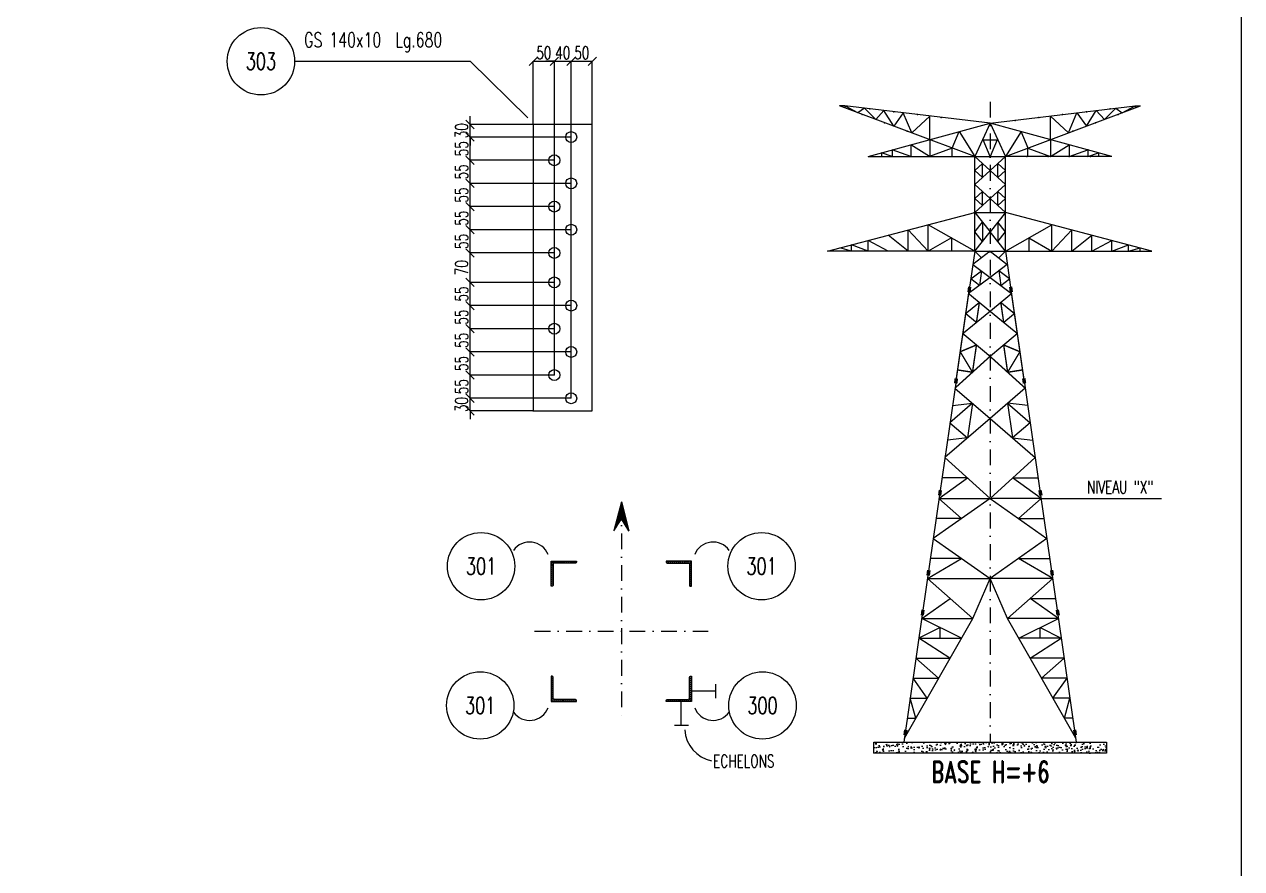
# Model space of a CAD drawing. Extents: x 142141 to 158361, y -105351 to -93871.
# Drawn here: x 152584 to 158361, y -102216 to -98206 of the extents above; entities that cross this region are included whole.
import ezdxf
from ezdxf.enums import TextEntityAlignment as Align

# ---------------------------------------------------------------- set-up
doc = ezdxf.new("R2010")
doc.units = 0
doc.header["$LTSCALE"] = 150
doc.header["$MEASUREMENT"] = 0
doc.linetypes.add('DASHDOT', pattern=[1, 0.5, -0.25, 0, -0.25])
doc.layers.get('0').update_dxf_attribs({"linetype": 'CONTINUOUS'})
for name, color, linetype in [('ASSI', 6, 'CONTINUOUS'), ('BOLLINI_1', 7, 'CONTINUOUS'), ('FORI', 2, 'CONTINUOUS'), ('LINEE_PIASTRE', 2, 'CONTINUOUS'), ('LM', 7, 'CONTINUOUS'), ('LS', 7, 'CONTINUOUS'), ('MZ', 6, 'DASHDOT'), ('PIASTRE', 5, 'CONTINUOUS')]:
    doc.layers.add(name, color=color, linetype=linetype)
doc.styles.add('QUOTE', font='ROMANS8.SHX', dxfattribs={"width": 0.7})
doc.styles.add('RD', font='ROMAND8.SHX', dxfattribs={"width": 0.7})
doc.styles.add('RQL', font='ROMANS8.SHX', dxfattribs={"width": 0.7})
doc.styles.add('RS', font='ROMANS8.shx', dxfattribs={"width": 0.7})
doc.styles.get("Standard").update_dxf_attribs({"font": 'ROMANS8.SHX', "width": 0.7})
doc.dimstyles.new('TRATTO', dxfattribs={"dimscale": 0, "dimtxt": 60, "dimasz": 40, "dimexe": 0, "dimexo": 0, "dimgap": 10, "dimtad": 1, "dimrnd": 0.5, "dimdsep": 46, "dimtxsty": 'RS', "dimblk1": 'OBLIQUE', "dimblk2": 'OBLIQUE', "dimsah": 1, "dimcen": 0.09, "dimclrd": 2, "dimclre": 2, "dimclrt": 7, "dimadec": 0, "dimazin": 0, "dimtfac": 1, "dimtix": 1, "dimtmove": 2, "dimatfit": 3, "dimfxl": 1, "dimtolj": 1, "dimtzin": 0, "dimarcsym": 0})

# ---------------------------------------------------------------- blocks, each defined once
blk = doc.blocks.new('ASSE98')
blk.add_line((0, 0), (1, 0))
at = {"color": 7, "style": 'QUOTE', "width": 0.5, "flags": 1}
for tag, p in [('TI', (1.38308, 6.82731)), ('DI_S', (1.38308, 6.42178)), ('D_S', (1.38308, 6.02092)), ('E_S', (1.38308, 5.68065)), ('NFORI', (1.36454, 5.29792)), ('ALAR', (1.36349, 4.93246)), ('FAM', (1.3775, 4.54645)), ('ALA', (1.38308, 4.19257)), ('DISP2', (1.38308, 3.84971)), ('DISP1', (1.38308, 3.50686)), ('PINZAF', (1.38308, 3.164)), ('PINZAI', (1.38308, 2.82114)), ('TRP', (1.38308, 2.47829)), ('NP', (1.38308, 2.13543)), ('SV', (1.38308, 1.79257)), ('PESO', (1.38308, 1.44971)), ('QUA', (1.38308, 1.10686)), ('LUN', (1.38308, 0.764)), ('PROF', (1.38308, 0.42114)), ('POS', (1.38308, 0.07829))]:
    blk.add_attdef(tag, p, '', height=0.2, dxfattribs=at)
at = {"color": 7, "flags": 1}
for tag, p in [('LAV1', (3.07431, 6.82847)), ('LAV2', (3.07431, 6.49513)), ('LAV3', (3.07431, 6.1618)), ('LAV4', (3.07431, 5.82847)), ('LAV5', (3.07431, 5.49513)), ('LAV6', (3.07431, 5.1618)), ('LAV7', (3.07431, 4.82847)), ('LAV8', (3.07431, 4.49513)), ('LAV9', (3.07431, 4.1618)), ('LAV10', (3.07431, 3.82847))]:
    blk.add_attdef(tag, p, '', height=0.2, dxfattribs=at)
blk = doc.blocks.new('*X18')
at = {"color": 0}
for p, q in [((117084.5, -38783), (117089.4, -38778.2)), ((117084.5, -38790.1), (117091.5, -38783.1)), ((117084.5, -38797.2), (117091.5, -38790.2)), ((117084.5, -38804.3), (117091.5, -38797.3)), ((117084.5, -38811.3), (117091.5, -38804.3)), ((117084.5, -38818.4), (117091.5, -38811.4)), ((117084.5, -38825.5), (117091.5, -38818.5)), ((117084.5, -38832.5), (117091.5, -38825.5)), ((117084.5, -38839.6), (117091.5, -38832.6)), ((117084.5, -38846.7), (117091.5, -38839.7)), ((117084.5, -38853.8), (117091.5, -38846.8)), ((117084.5, -38860.8), (117091.5, -38853.8)), ((117084.5, -38867.9), (117093.6, -38858.8)), ((117091.6, -38867.9), (117098.6, -38860.9)), ((117098.7, -38867.9), (117105.7, -38860.9)), ((117105.7, -38867.9), (117112.7, -38860.9)), ((117112.8, -38867.9), (117119.8, -38860.9)), ((117119.9, -38867.9), (117126.9, -38860.9)), ((117126.9, -38867.9), (117133.9, -38860.9)), ((117134, -38867.9), (117141, -38860.9)), ((117141.1, -38867.9), (117148.1, -38860.9)), ((117148.2, -38867.9), (117155.2, -38860.9)), ((117155.2, -38867.9), (117162.2, -38860.9)), ((117162.3, -38867.9), (117169.3, -38860.9)), ((117169.4, -38867.9), (117174.2, -38863))]:
    blk.add_line(p, q, dxfattribs=at)
blk = doc.blocks.new('xxx')
blk.add_circle((0, 0), 8)
at = {"color": 3, "style": 'RQL', "width": 0.7}
blk.add_attdef('POS', text='', height=4, dxfattribs=at).set_placement((0, 0), align=Align.MIDDLE)
at = {"style": 'RQL', "width": 0.7, "flags": 1}
for tag, p in [('POS1', (-0.39, -5.42)), ('TIPO', (-0.39, -8.66))]:
    blk.add_attdef(tag, p, '', height=2, dxfattribs=at)
blk = doc.blocks.new('MRKR_98')
blk.add_point((0, 0))
at = {"color": 7, "style": 'QUOTE', "width": 0.5, "flags": 1}
for tag, p in [('TI', (3.7, 6.8)), ('NFORI', (3.7, 5.3)), ('AUX2', (3.7, 4.9)), ('FAM', (3.7, 4.5)), ('AUX1', (3.7, 4.2)), ('COMMESSA', (3.7, 3.8)), ('SPESSORE', (3.7, 2.5)), ('SV', (3.7, 1.8)), ('QUA', (3.7, 1.1)), ('DI_S', (3.7, 6.4)), ('D_S', (3.7, 6)), ('E_S', (3.7, 5.7)), ('MD', (3.7, 3.5)), ('MP', (3.7, 3.2)), ('LARGHEZZA', (3.7, 2.8)), ('NP', (3.7, 2.1)), ('PESO', (3.7, 1.4)), ('LUN', (3.7, 0.8)), ('PROF', (3.7, 0.4)), ('POS', (3.7, 0.1))]:
    blk.add_attdef(tag, p, '', height=0.2, dxfattribs=at)
at = {"color": 7, "flags": 1}
for tag, p in [('LAV1', (5.3, 6.9)), ('LAV2', (5.3, 6.5)), ('LAV3', (5.3, 6.2)), ('LAV4', (5.3, 5.9)), ('LAV5', (5.3, 5.5)), ('LAV6', (5.3, 5.2)), ('LAV7', (5.3, 4.9)), ('LAV8', (5.3, 4.5)), ('LAV9', (5.3, 4.2)), ('LAV10', (5.3, 3.9))]:
    blk.add_attdef(tag, p, '', height=0.2, dxfattribs=at)
blk = doc.blocks.new('16')
blk.add_circle((0, 0), 1)
blk = doc.blocks.new('_OBLIQUE')
at = {"color": 0, "linetype": 'ByBlock'}
blk.add_line((-0.5, -0.5), (0.5, 0.5), dxfattribs=at)
blk = doc.blocks.new('*D130')
at = {"layer": 'LS', "color": 2, "lineweight": -2, "transparency": 16777216}
for p, q in [((154699.3, -99982), (154699.3, -99942)), ((155179.3, -99982), (154699.3, -99982)), ((154699.3, -100042), (154699.3, -99982)), ((154999.3, -100042), (154699.3, -100042)), ((154699.3, -100042), (154699.3, -100082))]:
    blk.add_line(p, q, dxfattribs=at)
at = {"layer": 'LS', "color": 2, "lineweight": -2, "transparency": 16777216, "xscale": 40, "yscale": 40, "zscale": 40}
for p, rotation in [((154699.3, -99982), 270), ((154699.3, -100042), 90)]:
    blk.add_blockref('_OBLIQUE', p, dxfattribs=dict(at, rotation=rotation))
at = {"layer": 'LS', "color": 7, "transparency": 16777216, "insert": (154659.3, -100012), "char_height": 60, "attachment_point": 5, "rotation": 90, "style": 'RS'}
blk.add_mtext('\\A1;30', dxfattribs=at)
blk = doc.blocks.new('*D131')
at = {"layer": 'LS', "color": 2, "lineweight": -2, "transparency": 16777216}
for p, q in [((155099.3, -99872), (154699.3, -99872)), ((154699.3, -99982), (154699.3, -99872)), ((155179.3, -99982), (154699.3, -99982))]:
    blk.add_line(p, q, dxfattribs=at)
at = {"layer": 'LS', "color": 2, "lineweight": -2, "transparency": 16777216, "xscale": 40, "yscale": 40, "zscale": 40}
for p, rotation in [((154699.3, -99872), 90), ((154699.3, -99982), 270)]:
    blk.add_blockref('_OBLIQUE', p, dxfattribs=dict(at, rotation=rotation))
at = {"layer": 'LS', "color": 7, "transparency": 16777216, "insert": (154659.3, -99927), "char_height": 60, "attachment_point": 5, "rotation": 90, "style": 'RS'}
blk.add_mtext('\\A1;55', dxfattribs=at)
blk = doc.blocks.new('*D132')
at = {"layer": 'LS', "color": 2, "lineweight": -2, "transparency": 16777216}
for p, q in [((155179.3, -99762), (154699.3, -99762)), ((154699.3, -99872), (154699.3, -99762)), ((155099.3, -99872), (154699.3, -99872))]:
    blk.add_line(p, q, dxfattribs=at)
at = {"layer": 'LS', "color": 2, "lineweight": -2, "transparency": 16777216, "xscale": 40, "yscale": 40, "zscale": 40}
for p, rotation in [((154699.3, -99762), 90), ((154699.3, -99872), 270)]:
    blk.add_blockref('_OBLIQUE', p, dxfattribs=dict(at, rotation=rotation))
at = {"layer": 'LS', "color": 7, "transparency": 16777216, "insert": (154659.3, -99817), "char_height": 60, "attachment_point": 5, "rotation": 90, "style": 'RS'}
blk.add_mtext('\\A1;55', dxfattribs=at)
blk = doc.blocks.new('*D133')
at = {"layer": 'LS', "color": 2, "lineweight": -2, "transparency": 16777216}
for p, q in [((155099.3, -99652), (154699.3, -99652)), ((154699.3, -99762), (154699.3, -99652)), ((155179.3, -99762), (154699.3, -99762))]:
    blk.add_line(p, q, dxfattribs=at)
at = {"layer": 'LS', "color": 2, "lineweight": -2, "transparency": 16777216, "xscale": 40, "yscale": 40, "zscale": 40}
for p, rotation in [((154699.3, -99652), 90), ((154699.3, -99762), 270)]:
    blk.add_blockref('_OBLIQUE', p, dxfattribs=dict(at, rotation=rotation))
at = {"layer": 'LS', "color": 7, "transparency": 16777216, "insert": (154659.3, -99707), "char_height": 60, "attachment_point": 5, "rotation": 90, "style": 'RS'}
blk.add_mtext('\\A1;55', dxfattribs=at)
blk = doc.blocks.new('*D134')
at = {"layer": 'LS', "color": 2, "lineweight": -2, "transparency": 16777216}
for p, q in [((155179.3, -99542), (154699.3, -99542)), ((154699.3, -99652), (154699.3, -99542)), ((155099.3, -99652), (154699.3, -99652))]:
    blk.add_line(p, q, dxfattribs=at)
at = {"layer": 'LS', "color": 2, "lineweight": -2, "transparency": 16777216, "xscale": 40, "yscale": 40, "zscale": 40}
for p, rotation in [((154699.3, -99542), 90), ((154699.3, -99652), 270)]:
    blk.add_blockref('_OBLIQUE', p, dxfattribs=dict(at, rotation=rotation))
at = {"layer": 'LS', "color": 7, "transparency": 16777216, "insert": (154659.3, -99597), "char_height": 60, "attachment_point": 5, "rotation": 90, "style": 'RS'}
blk.add_mtext('\\A1;55', dxfattribs=at)
blk = doc.blocks.new('*D135')
at = {"layer": 'LS', "color": 2, "lineweight": -2, "transparency": 16777216}
for p, q in [((155099.3, -99432), (154699.3, -99432)), ((154699.3, -99542), (154699.3, -99432)), ((155179.3, -99542), (154699.3, -99542))]:
    blk.add_line(p, q, dxfattribs=at)
at = {"layer": 'LS', "color": 2, "lineweight": -2, "transparency": 16777216, "xscale": 40, "yscale": 40, "zscale": 40}
for p, rotation in [((154699.3, -99432), 90), ((154699.3, -99542), 270)]:
    blk.add_blockref('_OBLIQUE', p, dxfattribs=dict(at, rotation=rotation))
at = {"layer": 'LS', "color": 7, "transparency": 16777216, "insert": (154659.3, -99487), "char_height": 60, "attachment_point": 5, "rotation": 90, "style": 'RS'}
blk.add_mtext('\\A1;55', dxfattribs=at)
blk = doc.blocks.new('*D136')
at = {"layer": 'LS', "color": 2, "lineweight": -2, "transparency": 16777216}
for p, q in [((155099.3, -99292), (154699.3, -99292)), ((154699.3, -99432), (154699.3, -99292)), ((155099.3, -99432), (154699.3, -99432))]:
    blk.add_line(p, q, dxfattribs=at)
at = {"layer": 'LS', "color": 2, "lineweight": -2, "transparency": 16777216, "xscale": 40, "yscale": 40, "zscale": 40}
for p, rotation in [((154699.3, -99292), 90), ((154699.3, -99432), 270)]:
    blk.add_blockref('_OBLIQUE', p, dxfattribs=dict(at, rotation=rotation))
at = {"layer": 'LS', "color": 7, "transparency": 16777216, "insert": (154659.3, -99362), "char_height": 60, "attachment_point": 5, "rotation": 90, "style": 'RS'}
blk.add_mtext('\\A1;70', dxfattribs=at)
blk = doc.blocks.new('*D137')
at = {"layer": 'LS', "color": 2, "lineweight": -2, "transparency": 16777216}
for p, q in [((155179.3, -99182), (154699.3, -99182)), ((154699.3, -99292), (154699.3, -99182)), ((155099.3, -99292), (154699.3, -99292))]:
    blk.add_line(p, q, dxfattribs=at)
at = {"layer": 'LS', "color": 2, "lineweight": -2, "transparency": 16777216, "xscale": 40, "yscale": 40, "zscale": 40}
for p, rotation in [((154699.3, -99182), 90), ((154699.3, -99292), 270)]:
    blk.add_blockref('_OBLIQUE', p, dxfattribs=dict(at, rotation=rotation))
at = {"layer": 'LS', "color": 7, "transparency": 16777216, "insert": (154659.3, -99237), "char_height": 60, "attachment_point": 5, "rotation": 90, "style": 'RS'}
blk.add_mtext('\\A1;55', dxfattribs=at)
blk = doc.blocks.new('*D138')
at = {"layer": 'LS', "color": 2, "lineweight": -2, "transparency": 16777216}
for p, q in [((155099.3, -99072), (154699.3, -99072)), ((154699.3, -99182), (154699.3, -99072)), ((155179.3, -99182), (154699.3, -99182))]:
    blk.add_line(p, q, dxfattribs=at)
at = {"layer": 'LS', "color": 2, "lineweight": -2, "transparency": 16777216, "xscale": 40, "yscale": 40, "zscale": 40}
for p, rotation in [((154699.3, -99072), 90), ((154699.3, -99182), 270)]:
    blk.add_blockref('_OBLIQUE', p, dxfattribs=dict(at, rotation=rotation))
at = {"layer": 'LS', "color": 7, "transparency": 16777216, "insert": (154659.3, -99127), "char_height": 60, "attachment_point": 5, "rotation": 90, "style": 'RS'}
blk.add_mtext('\\A1;55', dxfattribs=at)
blk = doc.blocks.new('*D139')
at = {"layer": 'LS', "color": 2, "lineweight": -2, "transparency": 16777216}
for p, q in [((155179.3, -98962), (154699.3, -98962)), ((154699.3, -99072), (154699.3, -98962)), ((155099.3, -99072), (154699.3, -99072))]:
    blk.add_line(p, q, dxfattribs=at)
at = {"layer": 'LS', "color": 2, "lineweight": -2, "transparency": 16777216, "xscale": 40, "yscale": 40, "zscale": 40}
for p, rotation in [((154699.3, -98962), 90), ((154699.3, -99072), 270)]:
    blk.add_blockref('_OBLIQUE', p, dxfattribs=dict(at, rotation=rotation))
at = {"layer": 'LS', "color": 7, "transparency": 16777216, "insert": (154659.3, -99017), "char_height": 60, "attachment_point": 5, "rotation": 90, "style": 'RS'}
blk.add_mtext('\\A1;55', dxfattribs=at)
blk = doc.blocks.new('*D140')
at = {"layer": 'LS', "color": 2, "lineweight": -2, "transparency": 16777216}
for p, q in [((155099.3, -98852), (154699.3, -98852)), ((154699.3, -98962), (154699.3, -98852)), ((155179.3, -98962), (154699.3, -98962))]:
    blk.add_line(p, q, dxfattribs=at)
at = {"layer": 'LS', "color": 2, "lineweight": -2, "transparency": 16777216, "xscale": 40, "yscale": 40, "zscale": 40}
for p, rotation in [((154699.3, -98852), 90), ((154699.3, -98962), 270)]:
    blk.add_blockref('_OBLIQUE', p, dxfattribs=dict(at, rotation=rotation))
at = {"layer": 'LS', "color": 7, "transparency": 16777216, "insert": (154659.3, -98907), "char_height": 60, "attachment_point": 5, "rotation": 90, "style": 'RS'}
blk.add_mtext('\\A1;55', dxfattribs=at)
blk = doc.blocks.new('*D141')
at = {"layer": 'LS', "color": 2, "lineweight": -2, "transparency": 16777216}
for p, q in [((155179.3, -98742), (154699.3, -98742)), ((154699.3, -98852), (154699.3, -98742)), ((155099.3, -98852), (154699.3, -98852))]:
    blk.add_line(p, q, dxfattribs=at)
at = {"layer": 'LS', "color": 2, "lineweight": -2, "transparency": 16777216, "xscale": 40, "yscale": 40, "zscale": 40}
for p, rotation in [((154699.3, -98742), 90), ((154699.3, -98852), 270)]:
    blk.add_blockref('_OBLIQUE', p, dxfattribs=dict(at, rotation=rotation))
at = {"layer": 'LS', "color": 7, "transparency": 16777216, "insert": (154659.3, -98797), "char_height": 60, "attachment_point": 5, "rotation": 90, "style": 'RS'}
blk.add_mtext('\\A1;55', dxfattribs=at)
blk = doc.blocks.new('*D142')
at = {"layer": 'LS', "color": 2, "lineweight": -2, "transparency": 16777216}
for p, q in [((154699.3, -98682), (154699.3, -98642)), ((154999.3, -98682), (154699.3, -98682)), ((154699.3, -98742), (154699.3, -98682)), ((155179.3, -98742), (154699.3, -98742)), ((154699.3, -98742), (154699.3, -98782))]:
    blk.add_line(p, q, dxfattribs=at)
at = {"layer": 'LS', "color": 2, "lineweight": -2, "transparency": 16777216, "xscale": 40, "yscale": 40, "zscale": 40}
for p, rotation in [((154699.3, -98682), 270), ((154699.3, -98742), 90)]:
    blk.add_blockref('_OBLIQUE', p, dxfattribs=dict(at, rotation=rotation))
at = {"layer": 'LS', "color": 7, "transparency": 16777216, "insert": (154659.3, -98712), "char_height": 60, "attachment_point": 5, "rotation": 90, "style": 'RS'}
blk.add_mtext('\\A1;30', dxfattribs=at)
blk = doc.blocks.new('*D143')
at = {"layer": 'LS', "color": 2, "lineweight": -2, "transparency": 16777216}
for p, q in [((154999.3, -98682), (154999.3, -98382)), ((154999.3, -98382), (155099.3, -98382)), ((155099.3, -99872), (155099.3, -98382))]:
    blk.add_line(p, q, dxfattribs=at)
at = {"layer": 'LS', "color": 2, "lineweight": -2, "transparency": 16777216, "xscale": 40, "yscale": 40, "zscale": 40, "rotation": 180.0000000000001}
blk.add_blockref('_OBLIQUE', (154999.3, -98382), dxfattribs=at)
at = {"layer": 'LS', "color": 2, "lineweight": -2, "transparency": 16777216, "xscale": 40, "yscale": 40, "zscale": 40}
blk.add_blockref('_OBLIQUE', (155099.3, -98382), dxfattribs=at)
at = {"layer": 'LS', "color": 7, "transparency": 16777216, "insert": (155049.3, -98342), "char_height": 60, "attachment_point": 5, "style": 'RS'}
blk.add_mtext('\\A1;50', dxfattribs=at)
blk = doc.blocks.new('*D144')
at = {"layer": 'LS', "color": 2, "lineweight": -2, "transparency": 16777216}
for p, q in [((155099.3, -98382), (155059.3, -98382)), ((155099.3, -99872), (155099.3, -98382)), ((155099.3, -98382), (155179.3, -98382)), ((155179.3, -99982), (155179.3, -98382)), ((155179.3, -98382), (155219.3, -98382))]:
    blk.add_line(p, q, dxfattribs=at)
at = {"layer": 'LS', "color": 2, "lineweight": -2, "transparency": 16777216, "xscale": 40, "yscale": 40, "zscale": 40}
blk.add_blockref('_OBLIQUE', (155099.3, -98382), dxfattribs=at)
at = {"layer": 'LS', "color": 2, "lineweight": -2, "transparency": 16777216, "xscale": 40, "yscale": 40, "zscale": 40, "rotation": 180.0000000000001}
blk.add_blockref('_OBLIQUE', (155179.3, -98382), dxfattribs=at)
at = {"layer": 'LS', "color": 7, "transparency": 16777216, "insert": (155139.3, -98342), "char_height": 60, "attachment_point": 5, "style": 'RS'}
blk.add_mtext('\\A1;40', dxfattribs=at)
blk = doc.blocks.new('*D145')
at = {"layer": 'LS', "color": 2, "lineweight": -2, "transparency": 16777216}
for p, q in [((155179.3, -99982), (155179.3, -98382)), ((155179.3, -98382), (155279.3, -98382)), ((155279.3, -98682), (155279.3, -98382))]:
    blk.add_line(p, q, dxfattribs=at)
at = {"layer": 'LS', "color": 2, "lineweight": -2, "transparency": 16777216, "xscale": 40, "yscale": 40, "zscale": 40, "rotation": 180.0000000000001}
blk.add_blockref('_OBLIQUE', (155179.3, -98382), dxfattribs=at)
at = {"layer": 'LS', "color": 2, "lineweight": -2, "transparency": 16777216, "xscale": 40, "yscale": 40, "zscale": 40}
blk.add_blockref('_OBLIQUE', (155279.3, -98382), dxfattribs=at)
at = {"layer": 'LS', "color": 7, "transparency": 16777216, "insert": (155229.3, -98342), "char_height": 60, "attachment_point": 5, "style": 'RS'}
blk.add_mtext('\\A1;50', dxfattribs=at)

msp = doc.modelspace()

# ---------------------------------------------------------------- hatches: boundary and pattern name
at = {"layer": 'LS'}
h = msp.add_hatch(dxfattribs=at)
h.set_pattern_fill('AR-CONC', color=3, scale=7.110105, style=0)
h.set_pattern_definition([(50, (134520.8, -106110.37), (50.997955, -4.46174), [5.33258, -58.65837]), (355, (134520.8, -106110.37), (-9.86537, 53.48165), [4.26606, -46.9267]), (100.4514, (134525.05, -106110.74), (41.13263, 49.01988), [4.532, -49.85194]), (46.1842, (134520.8, -106096.15), (75.88196, -11.76858), [7.99887, -87.98755]), (96.6356, (134527.125, -106097.13), (66.4555, 69.2608), [6.798, -74.7779]), (351.1842, (134520.8, -106096.15), (66.45545, 69.26086), [6.3991, -70.39004]), (21, (134527.91, -106099.703), (42.44072, -28.62663), [5.33258, -58.65837]), (326, (134527.91, -106099.703), (17.29998, 51.55893), [4.26606, -46.9267]), (71.4514, (134531.45, -106102.09), (59.74071, 22.93226), [4.532, -49.85194]), (37.5, (134520.801, -106110.368), (0.864579, 23.669104), [0, -46.357888, 0, -47.637706, 0, -47.10445]), (7.5, (134520.801, -106110.368), (18.704522, 28.043089), [0, -27.160603, 0, -45.291372, 0, -17.953016]), (327.5, (134504.946, -106110.368), (37.955338, -1.603675), [0, -17.775264, 0, -55.458822, 0, -73.58959]), (317.5, (134497.836, -106110.368), (41.46515, 7.11757), [0, -23.107843, 0, -36.830346, 0, -52.259275])])
h.paths.add_polyline_path([(157718.981, -101615.172), (156615.112, -101615.172), (156615.112, -101666.998), (157718.981, -101666.998)])

# ---------------------------------------------------------------- linework, layer by layer
at = {"color": 6, "ltscale": 0.01}
for p, q in [((156478.167, -98594.212), (156452.887, -98594.212)), ((157094.367, -98834.372), (156452.887, -98594.212)), ((157167.047, -98676.372), (156478.167, -98594.212)), ((156539.422, -98626.61), (156478.167, -98594.212)), ((156478.167, -98594.212), (156478.167, -98603.677)), ((156570.582, -98605.234), (156539.422, -98626.61)), ((156624.785, -98658.568), (156570.582, -98605.234)), ((157167.047, -98676.372), (157855.927, -98594.212)), ((157239.727, -98834.372), (157881.207, -98594.212)), ((157709.309, -98658.568), (157763.512, -98605.234)), ((157763.512, -98605.234), (157794.671, -98626.61)), ((157794.671, -98626.61), (157855.927, -98594.212)), ((157855.927, -98594.212), (157881.207, -98594.212)), ((157855.927, -98594.212), (157855.927, -98603.677)), ((156662.997, -98616.256), (156624.785, -98658.568)), ((156710.147, -98690.526), (156662.997, -98616.256)), ((156755.412, -98627.278), (156710.147, -98690.526)), ((156795.51, -98722.485), (156755.412, -98627.278)), ((156880.872, -98642.668), (156795.51, -98722.485)), ((156880.872, -98754.443), (156880.872, -98642.371)), ((157453.221, -98754.443), (157453.221, -98642.371)), ((157453.221, -98642.668), (157538.584, -98722.485)), ((157538.584, -98722.485), (157578.682, -98627.278)), ((157578.682, -98627.278), (157623.946, -98690.526)), ((157623.946, -98690.526), (157671.097, -98616.256)), ((157671.097, -98616.256), (157709.309, -98658.568)), ((156588.767, -98834.372), (157167.047, -98676.372)), ((156987.033, -98794.188), (157020.213, -98715.188)), ((157020.213, -98715.188), (157094.367, -98834.372)), ((157167.047, -98676.372), (157094.367, -98834.372)), ((157745.327, -98834.372), (157167.047, -98676.372)), ((157167.047, -98676.372), (157239.727, -98834.372)), ((157313.88, -98715.188), (157239.727, -98834.372)), ((157347.06, -98794.188), (157313.88, -98715.188)), ((156879.699, -98834.372), (156791.007, -98778.505)), ((156791.007, -98778.505), (156791.007, -98834.372)), ((156880.872, -98753.68), (156880.872, -98834.372)), ((157167.047, -98834.372), (157133.867, -98755.372)), ((157133.867, -98755.372), (157200.227, -98755.372)), ((157200.227, -98755.372), (157167.047, -98834.372)), ((157453.221, -98753.68), (157453.221, -98834.372)), ((157454.394, -98834.372), (157543.087, -98778.505)), ((157543.087, -98778.505), (157543.087, -98834.372)), ((156588.767, -98834.372), (157094.367, -98834.372)), ((156651.967, -98816.914), (156651.967, -98834.372)), ((156702.527, -98834.372), (156651.967, -98816.914)), ((156791.007, -98834.372), (156702.527, -98802.947)), ((156702.527, -98802.947), (156702.527, -98834.372)), ((156987.453, -98794.345), (156879.699, -98834.372)), ((156987.62, -98834.372), (156987.453, -98794.345)), ((156987.62, -98834.372), (156987.453, -98794.345)), ((157094.367, -99283.092), (157094.367, -98834.372)), ((157094.367, -98834.372), (157239.727, -98834.372)), ((157094.367, -98834.372), (157239.727, -98967.092)), ((157094.367, -98967.092), (157239.727, -98834.372)), ((157094.367, -98834.372), (157239.727, -98834.372)), ((157239.727, -99283.092), (157239.727, -98834.372)), ((157745.327, -98834.372), (157239.727, -98834.372)), ((157346.474, -98834.372), (157346.64, -98794.345)), ((157346.64, -98794.345), (157454.394, -98834.372)), ((157543.087, -98834.372), (157631.567, -98802.947)), ((157631.567, -98802.947), (157631.567, -98834.372)), ((157631.567, -98834.372), (157682.127, -98816.914)), ((157682.127, -98816.914), (157682.127, -98834.372)), ((157130.707, -98867.552), (157094.367, -98900.732)), ((157130.707, -98867.552), (157094.367, -98900.732)), ((157130.707, -98933.912), (157130.707, -98867.552)), ((157130.707, -98933.912), (157130.707, -98867.552)), ((157203.387, -98867.552), (157239.727, -98900.732)), ((157203.387, -98933.912), (157203.387, -98867.552)), ((157203.387, -98867.552), (157239.727, -98900.732)), ((157203.387, -98933.912), (157203.387, -98867.552)), ((157094.367, -98967.092), (157167.047, -98900.732)), ((157094.367, -98900.732), (157130.707, -98933.912)), ((157239.727, -98967.092), (157167.047, -98900.732)), ((157239.727, -98900.732), (157203.387, -98933.912)), ((157167.047, -99033.452), (157094.367, -98967.092)), ((157130.707, -99000.272), (157094.367, -99033.452)), ((157130.707, -99066.632), (157130.707, -99000.272)), ((157167.047, -99033.452), (157239.727, -98967.092)), ((157203.387, -99000.272), (157239.727, -99033.452)), ((157203.387, -99066.632), (157203.387, -99000.272)), ((157167.047, -99033.452), (157094.367, -99099.812)), ((157094.367, -99033.452), (157130.707, -99066.632)), ((157167.047, -99033.452), (157239.727, -99099.812)), ((157239.727, -99033.452), (157203.387, -99066.632)), ((156396.007, -99283.092), (157094.367, -99099.812)), ((157090.417, -99099.812), (157239.727, -99099.812)), ((157094.367, -99099.812), (157167.047, -99191.452)), ((157239.727, -99099.812), (157167.047, -99191.452)), ((157934.927, -99283.092), (157239.727, -99099.812)), ((156778.367, -99283.092), (156778.367, -99183.121)), ((156873.167, -99283.092), (156778.367, -99183.121)), ((156873.167, -99283.092), (156873.167, -99158.128)), ((157094.367, -99283.092), (156873.167, -99158.128)), ((157094.367, -99191.452), (157130.707, -99145.632)), ((157130.707, -99145.632), (157130.707, -99237.272)), ((157239.727, -99191.452), (157203.387, -99145.632)), ((157203.387, -99145.632), (157203.387, -99237.272)), ((157239.727, -99283.092), (157460.927, -99158.128)), ((157460.927, -99283.092), (157460.927, -99158.128)), ((157460.927, -99283.092), (157555.727, -99183.121)), ((157555.727, -99283.092), (157555.727, -99183.121)), ((156588.767, -99283.092), (156588.767, -99233.107)), ((156683.567, -99283.092), (156588.767, -99233.107)), ((156778.367, -99283.092), (156683.567, -99208.114)), ((156983.767, -99220.61), (156873.167, -99283.092)), ((156983.767, -99220.61), (156983.767, -99283.092)), ((157094.367, -99283.092), (157167.047, -99191.452)), ((157130.707, -99237.272), (157094.367, -99191.452)), ((157239.727, -99283.092), (157167.047, -99191.452)), ((157203.387, -99237.272), (157239.727, -99191.452)), ((157350.327, -99220.61), (157460.927, -99283.092)), ((157350.327, -99220.61), (157350.327, -99283.092)), ((157555.727, -99283.092), (157650.527, -99208.114)), ((157650.527, -99283.092), (157650.527, -99208.114)), ((157650.527, -99283.092), (157745.327, -99233.107)), ((157745.327, -99283.092), (157745.327, -99233.107)), ((157094.367, -99283.092), (156396.007, -99283.092)), ((156509.767, -99283.092), (156454.467, -99268.513)), ((156509.767, -99283.092), (156509.767, -99253.934)), ((156588.767, -99283.092), (156509.767, -99253.934)), ((157094.367, -99283.092), (157068.003, -99465.739)), ((157167.047, -99283.092), (157085.244, -99346.292)), ((157094.367, -99283.092), (157126.145, -99314.692)), ((157094.367, -99283.092), (157239.727, -99283.092)), ((157167.047, -99283.092), (157248.849, -99346.292)), ((157239.727, -99283.092), (157207.948, -99314.692)), ((157239.727, -99283.092), (157266.091, -99465.739)), ((157239.727, -99283.092), (157934.927, -99283.092)), ((157745.327, -99283.092), (157824.327, -99253.934)), ((157824.327, -99283.092), (157824.327, -99253.934)), ((157824.327, -99283.092), (157879.627, -99268.513)), ((157879.627, -99283.092), (157879.627, -99268.513)), ((157085.244, -99346.292), (157167.047, -99408.689)), ((157248.849, -99346.292), (157167.047, -99408.689)), ((157167.047, -99408.689), (157065.174, -99485.332)), ((157075.209, -99415.812), (157126.145, -99377.491)), ((157116.111, -99447.011), (157075.209, -99415.812)), ((157126.145, -99377.491), (157116.111, -99447.011)), ((157167.047, -99408.689), (157268.919, -99485.332)), ((157258.884, -99415.812), (157207.948, -99377.491)), ((157207.948, -99377.491), (157217.983, -99447.011)), ((157217.983, -99447.011), (157258.884, -99415.812)), ((157064.894, -99453.109), (157061.45, -99476.973)), ((157074.903, -99454.554), (157071.458, -99478.418)), ((157259.191, -99454.554), (157262.636, -99478.418)), ((157269.199, -99453.109), (157272.644, -99476.973)), ((157005.372, -99899.632), (156928.664, -100431.053)), ((157000.383, -99934.196), (157167.047, -100078.045)), ((157333.711, -99934.196), (157167.047, -100078.045)), ((157083.715, -100006.12), (156976.664, -100098.516)), ((156988.524, -100016.356), (157083.715, -100006.12)), ((157083.715, -100006.12), (157059.996, -100170.44)), ((157345.57, -100016.356), (157250.379, -100006.12)), ((157250.379, -100006.12), (157357.429, -100098.516)), ((157250.379, -100006.12), (157274.097, -100170.44)), ((157167.047, -100078.045), (156952.945, -100262.836)), ((156976.664, -100098.516), (157059.996, -100170.44)), ((157167.047, -100078.045), (157381.148, -100262.836)), ((157357.429, -100098.516), (157274.097, -100170.44)), ((157059.996, -100170.44), (156964.805, -100180.676)), ((157274.097, -100170.44), (157369.289, -100180.676)), ((156952.945, -100262.836), (157167.047, -100458.612)), ((157381.148, -100262.836), (157167.047, -100458.612)), ((156924.686, -100458.612), (157059.996, -100360.724)), ((157059.996, -100360.724), (156938.816, -100360.724)), ((157409.407, -100458.612), (157274.097, -100360.724)), ((157274.097, -100360.724), (157395.278, -100360.724)), ((156925.455, -100419.121), (156922.01, -100442.985)), ((156925.455, -100419.121), (156922.01, -100442.985)), ((156925.455, -100419.121), (156922.01, -100442.985)), ((156935.463, -100420.566), (156932.019, -100444.43)), ((156935.463, -100420.566), (156932.019, -100444.43)), ((156935.463, -100420.566), (156932.019, -100444.43)), ((157398.63, -100420.566), (157402.075, -100444.43)), ((157398.63, -100420.566), (157402.075, -100444.43)), ((157398.63, -100420.566), (157402.075, -100444.43)), ((157405.429, -100431.053), (157487.502, -100999.637)), ((157408.638, -100419.121), (157412.083, -100442.985)), ((157408.638, -100419.121), (157412.083, -100442.985)), ((157408.638, -100419.121), (157412.083, -100442.985)), ((157167.047, -100458.612), (156897.318, -100648.212)), ((156924.686, -100458.612), (157167.047, -100458.612)), ((156924.686, -100458.612), (157032.182, -100553.412)), ((156924.686, -100458.612), (157167.047, -100458.612)), ((156924.686, -100458.612), (157167.047, -100458.612)), ((157409.407, -100458.612), (157167.047, -100458.612)), ((157167.047, -100458.612), (157436.775, -100648.212)), ((157409.407, -100458.612), (157167.047, -100458.612)), ((157409.407, -100458.612), (157167.047, -100458.612)), ((157409.407, -100458.612), (157301.911, -100553.412)), ((157032.182, -100553.412), (156911.002, -100553.412)), ((157301.911, -100553.412), (157423.091, -100553.412)), ((156897.318, -100648.212), (157167.047, -100837.812)), ((157436.775, -100648.212), (157167.047, -100837.812)), ((156869.95, -100837.812), (157032.182, -100743.012)), ((157032.182, -100743.012), (156883.634, -100743.012)), ((157464.143, -100837.812), (157301.911, -100743.012)), ((157301.911, -100743.012), (157450.459, -100743.012)), ((156870.751, -100798.105), (156867.306, -100821.969)), ((156880.759, -100799.549), (156877.314, -100823.413)), ((157453.335, -100799.549), (157456.779, -100823.413)), ((157463.343, -100798.105), (157466.788, -100821.969)), ((157084.943, -101027.412), (156869.95, -100837.812)), ((156869.95, -100837.812), (157167.047, -100837.812)), ((157084.943, -101027.412), (157167.047, -100837.812)), ((157464.143, -100837.812), (157167.047, -100837.812)), ((157249.15, -101027.412), (157167.047, -100837.812)), ((157249.15, -101027.412), (157464.143, -100837.812)), ((157491.511, -101027.412), (157356.647, -100932.612)), ((157356.647, -100932.612), (157477.827, -100932.612)), ((157491.511, -101027.412), (157356.647, -100932.612)), ((157356.647, -100932.612), (157477.827, -100932.612)), ((157491.511, -101027.412), (157249.15, -101027.412)), ((157480.703, -100989.149), (157484.147, -101013.013)), ((157490.711, -100987.705), (157494.155, -101011.569))]:
    msp.add_line(p, q, dxfattribs=at)
at = {"color": 6}
for p, q in [((156842.582, -101027.412), (156977.447, -100932.612)), ((156842.582, -101027.412), (156977.447, -100932.612)), ((156843.383, -100987.705), (156839.938, -101011.569)), ((156842.582, -101027.412), (157084.943, -101027.412)), ((156853.391, -100989.149), (156849.946, -101013.013))]:
    msp.add_line(p, q, dxfattribs=at)
at = {"color": 3, "const_width": 6.667}
for points in [[(157068.003, -99465.739), (157005.372, -99899.632)], [(157266.091, -99465.739), (157328.721, -99899.632)], [(157051.49, -99580.132), (157116.111, -99527.401)], [(157167.047, -99569.469), (157065.174, -99485.332)], [(157116.111, -99527.401), (157102.427, -99622.201)], [(157167.047, -99569.469), (157268.919, -99485.332)], [(157282.603, -99580.132), (157217.983, -99527.401)], [(157217.983, -99527.401), (157231.667, -99622.201)], [(157037.807, -99674.932), (157167.047, -99569.469)], [(157102.427, -99622.201), (157051.49, -99580.132)], [(157296.287, -99674.932), (157167.047, -99569.469)], [(157231.667, -99622.201), (157282.603, -99580.132)], [(157167.047, -99783.241), (157037.807, -99674.932)], [(157167.047, -99783.241), (157296.287, -99674.932)], [(157025.332, -99761.353), (157102.427, -99729.086)], [(157025.332, -99761.353), (157083.715, -99858.719)], [(157102.427, -99729.086), (157083.715, -99858.719)], [(157308.762, -99761.353), (157231.667, -99729.086)], [(157231.667, -99729.086), (157250.379, -99858.719)], [(157308.762, -99761.353), (157250.379, -99858.719)], [(157000.383, -99934.196), (157167.047, -99783.241)], [(157333.711, -99934.196), (157167.047, -99783.241)], [(157083.715, -99858.719), (157012.857, -99847.775)], [(157250.379, -99858.719), (157321.236, -99847.775)], [(157002.264, -99887.003), (156998.819, -99910.867)], [(157012.272, -99888.448), (157008.827, -99912.312)], [(157321.821, -99888.448), (157325.266, -99912.312)], [(157331.83, -99887.003), (157335.274, -99910.867)]]:
    msp.add_lwpolyline(points, dxfattribs=at)
at = {"color": 6, "ltscale": 0.01}
for points in [[(157328.721, -99899.632), (157405.429, -100431.053)], [(156928.664, -100431.053), (156846.592, -100999.637)]]:
    msp.add_lwpolyline(points, dxfattribs=at)
at = {"color": 6}
for points in [[(156846.592, -100999.637), (156757.742, -101615.172)], [(156760.479, -101596.212), (157084.943, -101027.412)], [(157030.866, -101122.212), (156842.582, -101027.412)], [(157573.615, -101596.212), (157249.15, -101027.412)], [(157303.228, -101122.212), (157491.511, -101027.412)], [(157487.502, -100999.637), (157576.351, -101615.172)], [(156929.882, -101071.367), (156828.899, -101122.212)], [(156929.882, -101122.212), (156929.882, -101071.367)], [(157404.211, -101122.212), (157404.211, -101071.367)], [(157404.211, -101071.367), (157505.195, -101122.212)], [(156976.788, -101217.012), (156828.899, -101122.212)], [(156828.899, -101122.212), (157030.866, -101122.212)], [(157505.195, -101122.212), (157303.228, -101122.212)], [(157357.305, -101217.012), (157505.195, -101122.212)], [(156922.711, -101311.812), (156815.215, -101217.012)], [(156815.215, -101217.012), (156976.788, -101217.012)], [(157518.879, -101217.012), (157357.305, -101217.012)], [(157411.382, -101311.812), (157518.879, -101217.012)], [(156868.634, -101406.612), (156801.531, -101311.812)], [(156801.531, -101311.812), (156922.711, -101311.812)], [(157532.563, -101311.812), (157411.382, -101311.812)], [(157465.46, -101406.612), (157532.563, -101311.812)], [(156814.556, -101501.412), (156787.847, -101406.612)], [(156787.847, -101406.612), (156868.634, -101406.612)], [(157546.247, -101406.612), (157465.46, -101406.612)], [(157519.537, -101501.412), (157546.247, -101406.612)], [(156774.163, -101501.412), (156814.556, -101501.412)], [(157559.931, -101501.412), (157519.537, -101501.412)], [(156761.279, -101556.505), (156757.834, -101580.369)], [(156771.287, -101557.949), (156767.843, -101581.813)], [(157562.806, -101557.949), (157566.251, -101581.813)], [(157572.814, -101556.505), (157576.259, -101580.369)]]:
    msp.add_lwpolyline(points, dxfattribs=at)
at = {"color": 6, "ltscale": 0.01}
for p in [(156597.193, -98607.905), (157736.9, -98607.905), (156559.8, -98634.239), (156709.9, -98621.599), (156709.9, -98621.599), (156709.9, -98621.599), (156709.9, -98621.599), (156822.607, -98635.292), (156822.607, -98635.292), (156822.607, -98635.292), (156822.607, -98635.292), (156935.313, -98648.985), (157286.073, -98662.679), (157398.78, -98648.985), (157511.487, -98635.292), (157511.487, -98635.292), (157624.193, -98621.599), (157624.193, -98621.599), (157774.293, -98634.239), (156666.713, -98674.265), (156666.713, -98674.265), (156773.627, -98714.292), (156773.627, -98714.292), (157560.467, -98714.292), (157667.38, -98674.265), (157340.847, -98834.372), (157346.64, -98794.345), (157441.967, -98834.372), (157543.087, -98834.372), (157630.935, -98802.772), (157644.207, -98834.372)]:
    msp.add_point(p, dxfattribs=at)
at = {"layer": 'LINEE_PIASTRE'}
for p, q in [((155279.25, -98682.023), (154999.25, -98682.023)), ((154999.25, -98682.023), (154999.25, -100042.023)), ((155279.25, -100042.023), (155279.25, -98682.023)), ((154999.25, -100042.023), (155279.25, -100042.023))]:
    msp.add_line(p, q, dxfattribs=at)
at = {"layer": 'LM'}
for p, q in [((155750.657, -101371.572), (155865.25, -101371.572)), ((155700.316, -101421.913), (155700.316, -101536.506))]:
    msp.add_line(p, q, dxfattribs=at)
at = {"layer": 'LS', "color": 6}
for p, q in [((153866.982, -98382.023), (154699.25, -98382.023)), ((155417.342, -100474.248), (155381.455, -100611.541)), ((155417.342, -100484.371), (155385.941, -100604.503)), ((155417.342, -100494.494), (155390.427, -100597.464)), ((155417.342, -100504.617), (155394.912, -100590.425)), ((155417.342, -100514.74), (155399.398, -100583.387)), ((155417.342, -100474.248), (155453.228, -100611.541)), ((155417.342, -100484.371), (155448.742, -100604.503)), ((155417.342, -100494.494), (155444.256, -100597.464)), ((155417.342, -100504.617), (155439.771, -100590.425)), ((155417.342, -100514.74), (155435.285, -100583.387)), ((157409.407, -100458.612), (157980.045, -100458.612)), ((155381.455, -100611.541), (155417.342, -100555.232)), ((155417.342, -100524.863), (155403.884, -100576.348)), ((155417.342, -100534.986), (155408.37, -100569.309)), ((155417.342, -100545.109), (155412.856, -100562.27)), ((155417.342, -100545.109), (155412.856, -100562.27)), ((155417.342, -100524.863), (155430.799, -100576.348)), ((155417.342, -100534.986), (155426.313, -100569.309)), ((155417.342, -100545.109), (155421.827, -100562.27)), ((155417.342, -100545.109), (155421.827, -100562.27)), ((155453.228, -100611.541), (155417.342, -100555.232)), ((155454.081, -100612.88), (155417.342, -100555.232))]:
    msp.add_line(p, q, dxfattribs=at)
at = {"layer": 'LS', "color": 0}
for p, q in [((155865.25, -101406.893), (155865.25, -101340.407)), ((155735.637, -101536.506), (155669.151, -101536.506))]:
    msp.add_line(p, q, dxfattribs=at)
at = {"layer": 'LS', "color": 8}
msp.add_lwpolyline([(142140.931, -93871.11), (142140.931, -105351.11), (154860.931, -105351.11), (154860.931, -103751.11), (158360.931, -103751.11), (158360.931, -93871.11), (142140.931, -93871.11)], close=True, dxfattribs=at)
at = {"layer": 'LS', "color": 6}
msp.add_lwpolyline([(154973.126, -98650.629), (154699.25, -98382.023)], dxfattribs=at)
for points in [[(155084.008, -100755.282), (155204.008, -100755.282), (155204.008, -100759.949, -0.41421356), (155199.342, -100764.615), (155102.675, -100764.615, 0.41421356), (155093.342, -100773.949), (155093.342, -100870.615, -0.41421356), (155088.675, -100875.282), (155084.008, -100875.282)], [(155750.675, -100755.282), (155630.675, -100755.282), (155630.675, -100759.949, 0.41421356), (155635.342, -100764.615), (155732.008, -100764.615, -0.41421356), (155741.342, -100773.949), (155741.342, -100870.615, 0.41421356), (155746.008, -100875.282), (155750.675, -100875.282)], [(155084.008, -101421.913), (155204.008, -101421.913), (155204.008, -101417.246, 0.41421356), (155199.342, -101412.579), (155102.675, -101412.579, -0.41421356), (155093.342, -101403.246), (155093.342, -101306.579, 0.41421356), (155088.675, -101301.913), (155084.008, -101301.913)], [(155750.675, -101421.913), (155630.675, -101421.913), (155630.675, -101417.246, -0.41421356), (155635.342, -101412.579), (155732.008, -101412.579, 0.41421356), (155741.342, -101403.246), (155741.342, -101306.579, -0.41421356), (155746.008, -101301.913), (155750.675, -101301.913)]]:
    msp.add_lwpolyline(points, format="xyb", close=True, dxfattribs=at)
at = {"layer": 'LS', "color": 3}
msp.add_lwpolyline([(156615.112, -101615.172), (157718.981, -101615.172), (157718.981, -101666.998), (156615.112, -101666.998)], close=True, dxfattribs=at)
at = {"layer": 'LS', "color": 6}
for centre, radius, start, end in [((154982.091, -100759.16), 93.834, 21.550402, 144.5934757), ((155852.592, -100759.16), 93.834, 35.4065243, 158.449598), ((154982.091, -101418.035), 93.834, 215.4065243, 338.449598), ((155852.592, -101418.035), 93.834, 201.550402, 324.5934757), ((155880.616, -101546.175), 162.704, 183.9799044, 257.1389082)]:
    msp.add_arc(centre, radius, start, end, dxfattribs=at)
at = {"layer": 'MZ'}
for p, q in [((157167.047, -98574.095), (157167.047, -101615.172)), ((155417.342, -100474.248), (155417.342, -101502.095)), ((155005.544, -101088.597), (155829.139, -101088.597))]:
    msp.add_line(p, q, dxfattribs=at)

# ---------------------------------------------------------------- block references
at = {"layer": 'ASSI'}
ref = msp.add_blockref('ASSE98', (149646.709, -102175.167), dxfattribs=dict(at, xscale=6890.000000000001, rotation=98.16613930235349))
ref.add_attrib('PROF', 'L150x16', (152063.584, -96069.78), dxfattribs={"layer": '0', "color": 2, "height": 70, "style": 'QUOTE', "width": 0.7})
ref.add_attrib('LUN', '6890', (152666.45, -96069.78), dxfattribs={"layer": '0', "color": 2, "height": 70, "style": 'QUOTE', "width": 0.7})
ref.add_attrib('SV', 'Lg.', (152512.317, -96069.78), dxfattribs={"layer": '0', "color": 2, "height": 70, "style": 'QUOTE', "width": 0.7})
at = {"layer": 'BOLLINI_1'}
for p, xscale, yscale, zscale, values in [((153706.982, -98382.023), 20, 20, 20, {'POS': '303'}), ((154751.771, -100779.867), 19.99950000006855, 19.99950000006855, 19.99950000006855, {'POS': '301'}), ((156082.912, -100779.867), 19.99950000006855, 19.99950000006855, 19.99950000006855, {'POS': '301'}), ((154747.506, -101441.191), 19.99950000006855, 19.99950000006855, 19.99950000006855, {'POS': '301'}), ((156087.178, -101441.191), 19.99950000006855, 19.99950000006855, 19.99950000006855, {'POS': '300'})]:
    msp.add_blockref('xxx', p, dxfattribs=dict(at, xscale=xscale, yscale=yscale, zscale=zscale)).add_auto_attribs(values)
at = {"layer": 'FORI', "xscale": 25.99999999999999, "yscale": 25.99999999999999, "zscale": 25.99999999999999, "rotation": 8.166139298999964}
for p in [(155179.25, -98742.023), (155099.25, -98852.023), (155179.25, -98962.023), (155099.25, -99072.023), (155179.25, -99182.023), (155099.25, -99292.023), (155099.25, -99432.023), (155179.25, -99542.023), (155099.25, -99652.023), (155179.25, -99762.023), (155099.25, -99872.023), (155179.25, -99982.023)]:
    msp.add_blockref('16', p, dxfattribs=at)
at = {"layer": 'LS', "color": 6, "yscale": 1.333333333333, "zscale": 1.333333333333, "rotation": 180}
for p, xscale in [((-1028.66, -152579.13), -1.333333333333), ((311863.343, -152579.13), 1.333333333333)]:
    msp.add_blockref('*X18', p, dxfattribs=dict(at, xscale=xscale))
at = {"layer": 'LS', "color": 6, "yscale": 1.333333333333, "zscale": 1.333333333333}
for p, xscale in [((-1028.66, -49598.065), 1.333333333333), ((311863.343, -49598.065), -1.333333333333)]:
    msp.add_blockref('*X18', p, dxfattribs=dict(at, xscale=xscale))
at = {"layer": 'PIASTRE'}
ref = msp.add_blockref('MRKR_98', (154999.25, -100042.023), dxfattribs=dict(at, xscale=2, yscale=2, zscale=2))
ref.add_attrib('PROF', 'GS 140x10  Lg.680', (153912.306, -98315.137), dxfattribs={"layer": '0', "color": 2, "height": 70, "style": 'QUOTE', "width": 0.7})

# ---------------------------------------------------------------- texts
at = {"color": 7, "style": 'RS', "width": 0.7}
for s, p in [('NIVEAU "X"', (157626.288, -100433.795)), ('ECHELONS', (155852.322, -101735.554))]:
    msp.add_text(s, height=60, dxfattribs=at).set_placement(p)
at = {"layer": 'LS', "color": 3, "insert": (157169.445, -101756.362), "char_height": 100, "attachment_point": 5, "style": 'RD'}
msp.add_mtext('BASE H=+6', dxfattribs=at)

# ---------------------------------------------------------------- dimensions: what is measured, and where the dimension line sits
at = {"layer": 'LS'}
for base, p1, p2, text, picture, middle in [((155099.25, -98382.023), (154999.25, -98682.023), (155099.25, -99872.023), '50', '*D143', (155049.25, -98342.023)), ((155179.25, -98382.023), (155099.25, -99872.023), (155179.25, -99982.023), '40', '*D144', (155139.25, -98342.023)), ((155279.25, -98382.023), (155179.25, -99982.023), (155279.25, -98682.023), '50', '*D145', (155229.25, -98342.023))]:
    dim = msp.add_linear_dim(base=base, p1=p1, p2=p2, text=text, dimstyle='TRATTO', override={"dimscale": 1}, dxfattribs=at)
    dim.commit()
    dim.dimension.update_dxf_attribs({"geometry": picture, "text_midpoint": middle})
for base, p1, p2, text, picture, middle in [((154699.25, -98682.023), (155179.25, -98742.023), (154999.25, -98682.023), '30', '*D142', (154659.25, -98712.023)), ((154699.25, -98742.023), (155099.25, -98852.023), (155179.25, -98742.023), '55', '*D141', (154659.25, -98797.023)), ((154699.25, -98852.023), (155179.25, -98962.023), (155099.25, -98852.023), '55', '*D140', (154659.25, -98907.023)), ((154699.25, -98962.023), (155099.25, -99072.023), (155179.25, -98962.023), '55', '*D139', (154659.25, -99017.023)), ((154699.25, -99072.023), (155179.25, -99182.023), (155099.25, -99072.023), '55', '*D138', (154659.25, -99127.023)), ((154699.25, -99182.023), (155099.25, -99292.023), (155179.25, -99182.023), '55', '*D137', (154659.25, -99237.023)), ((154699.25, -99292.023), (155099.25, -99432.023), (155099.25, -99292.023), '70', '*D136', (154659.25, -99362.023)), ((154699.25, -99432.023), (155179.25, -99542.023), (155099.25, -99432.023), '55', '*D135', (154659.25, -99487.023)), ((154699.25, -99542.023), (155099.25, -99652.023), (155179.25, -99542.023), '55', '*D134', (154659.25, -99597.023)), ((154699.25, -99652.023), (155179.25, -99762.023), (155099.25, -99652.023), '55', '*D133', (154659.25, -99707.023)), ((154699.25, -99762.023), (155099.25, -99872.023), (155179.25, -99762.023), '55', '*D132', (154659.25, -99817.023)), ((154699.25, -99872.023), (155179.25, -99982.023), (155099.25, -99872.023), '55', '*D131', (154659.25, -99927.023)), ((154699.25, -99982.023), (154999.25, -100042.023), (155179.25, -99982.023), '30', '*D130', (154659.25, -100012.023))]:
    dim = msp.add_linear_dim(base=base, p1=p1, p2=p2, angle=90, text=text, dimstyle='TRATTO', override={"dimscale": 1}, dxfattribs=at)
    dim.commit()
    dim.dimension.update_dxf_attribs({"geometry": picture, "text_midpoint": middle})

doc.saveas('drawing.dxf')
